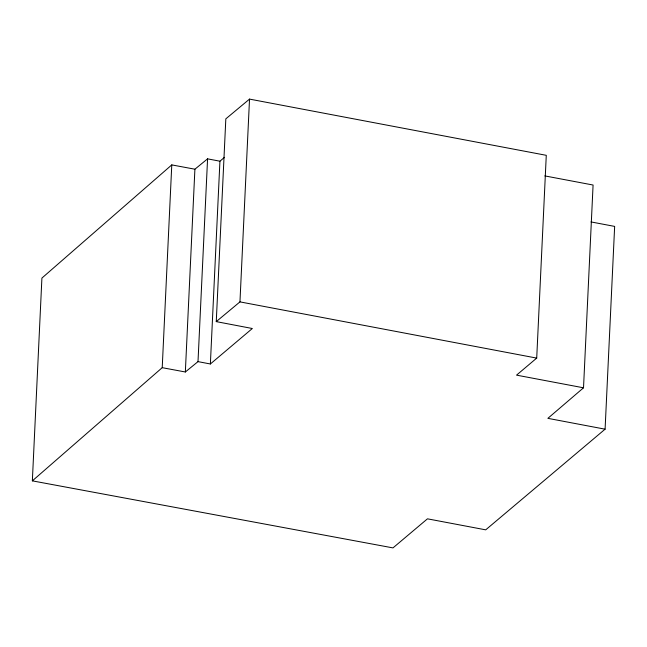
<?xml version="1.0" encoding="UTF-8"?>
<svg xmlns="http://www.w3.org/2000/svg" width="647" height="647" viewBox="0 0 647 647"><rect width="100%" height="100%" fill="white"/><g stroke="black" fill="none" stroke-linecap="round" stroke-linejoin="round"><path stroke-width="0.97" d="M590.978 221.921L614.65 226.401L605.091 429.179L485.703 529.844L427.457 518.829L392.98 547.896L32.35 480.858L41.909 278.081L171.779 164.896L194.901 169.207L207.574 158.847L219.931 161.2L224.509 157.334M32.35 480.858L162.219 367.674L171.779 164.896M162.219 367.674L185.341 371.985L194.901 169.207M185.341 371.985L198.006 361.624L207.574 158.847M198.006 361.624L210.372 363.978L219.931 161.2M210.372 363.978L252.33 328.506L216.26 321.616L225.827 118.846L249.524 99.104L546.278 155.32L536.711 358.098L516.541 375.139L583.521 387.804L593.081 185.026L544.814 175.903M216.26 321.616L239.956 301.882L249.524 99.104M583.521 387.804L547.88 418.342L605.091 429.179M239.956 301.882L536.711 358.098"/></g></svg>
